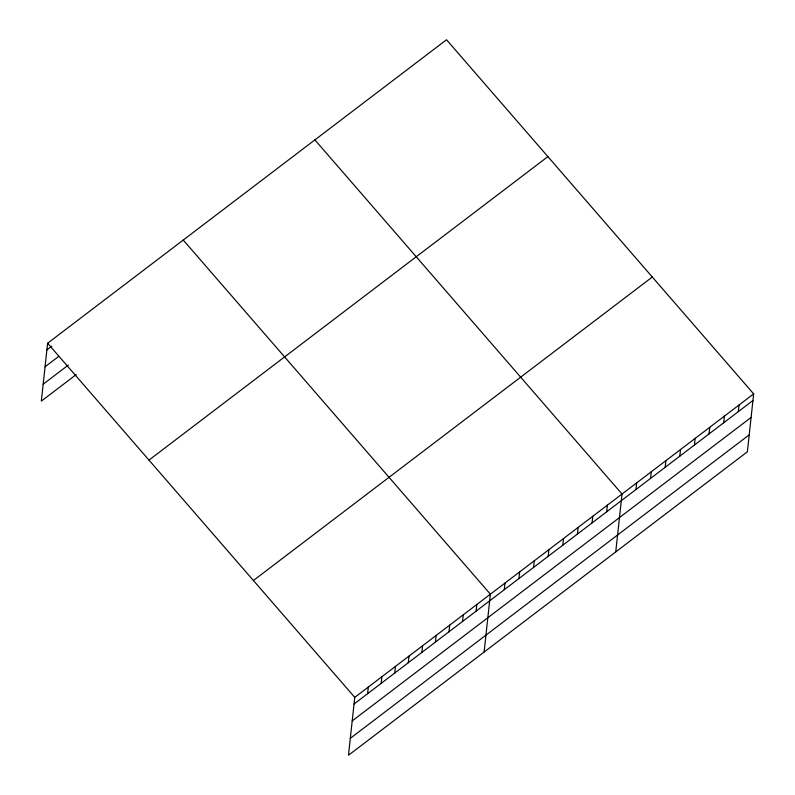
<?xml version="1.0" encoding="UTF-8"?>
<svg xmlns="http://www.w3.org/2000/svg" width="795" height="795" viewBox="0 0 795 795"><rect width="100%" height="100%" fill="white"/><g stroke="black" fill="none" stroke-linecap="round" stroke-linejoin="round"><path stroke-width="1.19" d="M753.66 393.883L354.759 697.364L348.478 755.25L747.38 451.769L753.66 393.883L446.522 39.75L47.62 343.231L41.34 401.117L76.211 374.584M367.608 693.687L368.323 687.049M381.163 683.372L381.888 676.734M394.727 673.057L395.453 666.409M408.292 662.732L409.018 656.094M421.857 652.417L422.572 645.779M435.422 642.102L436.137 635.453M448.976 631.777L449.702 625.138M462.541 621.461L463.266 614.823M476.106 611.146L476.831 604.498M484.105 652.069L490.386 594.183L183.248 240.05M504.298 589.691L505.014 583.053M518.916 578.571L519.642 571.923M533.544 567.441L534.27 560.803M548.172 556.311L548.898 549.673M562.8 545.181L563.526 538.543M577.428 534.061L578.144 527.413M592.056 522.931L592.772 516.293M606.674 511.801L607.4 505.163M615.737 551.919L622.028 494.033L314.89 139.9M635.93 489.551L636.656 482.903M650.558 478.421L651.284 471.773M665.186 467.291L665.902 460.653M679.814 456.161L680.53 449.523M694.433 445.031L695.158 438.393M709.061 433.911L709.786 427.263M723.688 422.781L724.414 416.143M738.317 411.651L739.042 405.013M46.905 349.87L51.745 346.193M45.067 366.783L58.631 356.468M43.169 384.204L68.36 365.044M148.983 460.096L547.884 156.615M253.406 580.499L652.307 277.018M354.043 704.012L752.944 400.521M352.205 720.916L751.106 417.435M350.317 738.336L749.218 434.855M47.62 343.231L354.759 697.364"/></g></svg>
